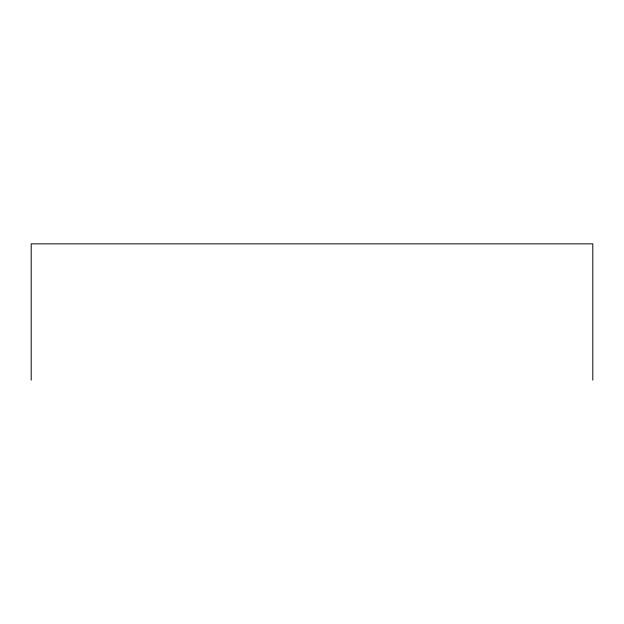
<?xml version="1.0" encoding="UTF-8"?>
<svg xmlns="http://www.w3.org/2000/svg" width="624" height="624" viewBox="0 0 624 624"><rect width="100%" height="100%" fill="white"/><g stroke="black" fill="none" stroke-linecap="round" stroke-linejoin="round"><path stroke-width="0.94" d="M592.8 380.149L592.8 243.851L31.2 243.851L31.2 380.149"/></g></svg>
